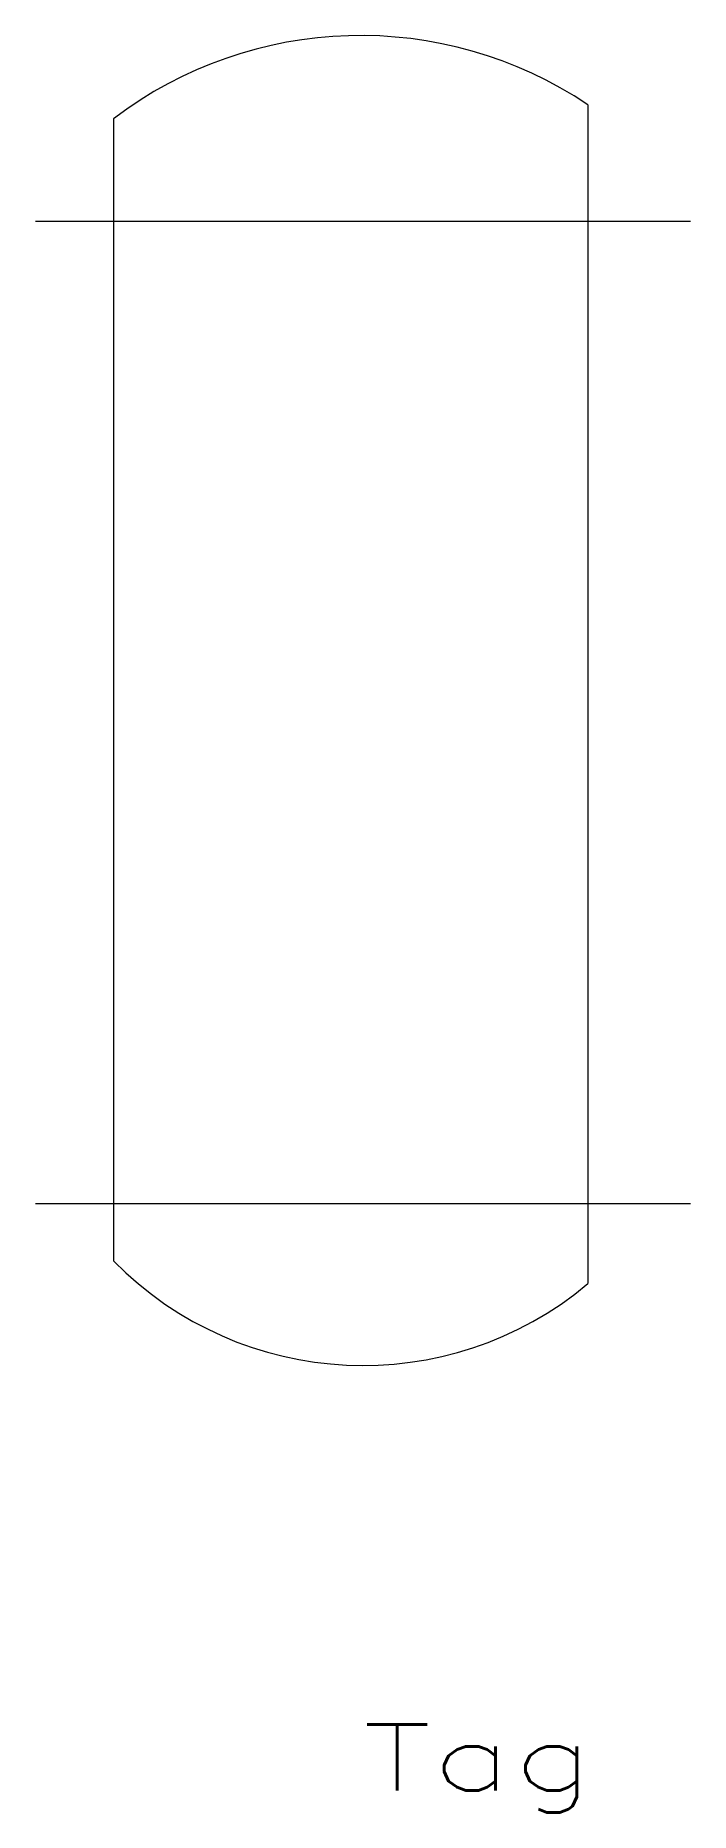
# Model space of a CAD drawing. Header units: inches. Extents: x -6.3 to 6.3, y -21.5 to 12.7.
import ezdxf
from ezdxf.enums import TextEntityAlignment as Align

# ---------------------------------------------------------------- set-up
doc = ezdxf.new("R2010")
doc.units = ezdxf.units.IN
doc.header["$MEASUREMENT"] = 0
doc.layers.get('0').update_dxf_attribs({"lineweight": 0})
doc.layers.add('SCD_DRAW', color=11, linetype='Continuous', lineweight=0, true_color=0xff7f7f)
doc.styles.get("Standard").update_dxf_attribs({"font": 'TXT.SHX'})

msp = doc.modelspace()

# ---------------------------------------------------------------- linework, layer by layer
at = {"color": 7, "linetype": 'Continuous', "lineweight": 0}
for p, q in [((4.296, 11.333), (4.296, -11.343)), ((-4.829, 11.065), (-4.829, -10.908))]:
    msp.add_line(p, q, dxfattribs=at)
for centre, radius, start, end in [((-0.078, 4.808), 7.856, 56.16, 127.213), ((-0.031, -6.2), 6.722, -135.5444, -49.9232)]:
    msp.add_arc(centre, radius, start, end, dxfattribs=at)
at = {"layer": 'SCD_DRAW', "color": 7, "linetype": 'Continuous'}
for p, q in [((-6.331, 9.096), (6.269, 9.096)), ((-6.331, -9.804), (6.269, -9.804))]:
    msp.add_line(p, q, dxfattribs=at)

# ---------------------------------------------------------------- texts
at = {"color": 7, "linetype": 'Continuous', "width": 1.361111}
msp.add_text('Tag', height=1.27, dxfattribs=at).set_placement((-0.031, -21.097), (4.414, -21.097), align=Align.FIT)

doc.saveas('drawing.dxf')
